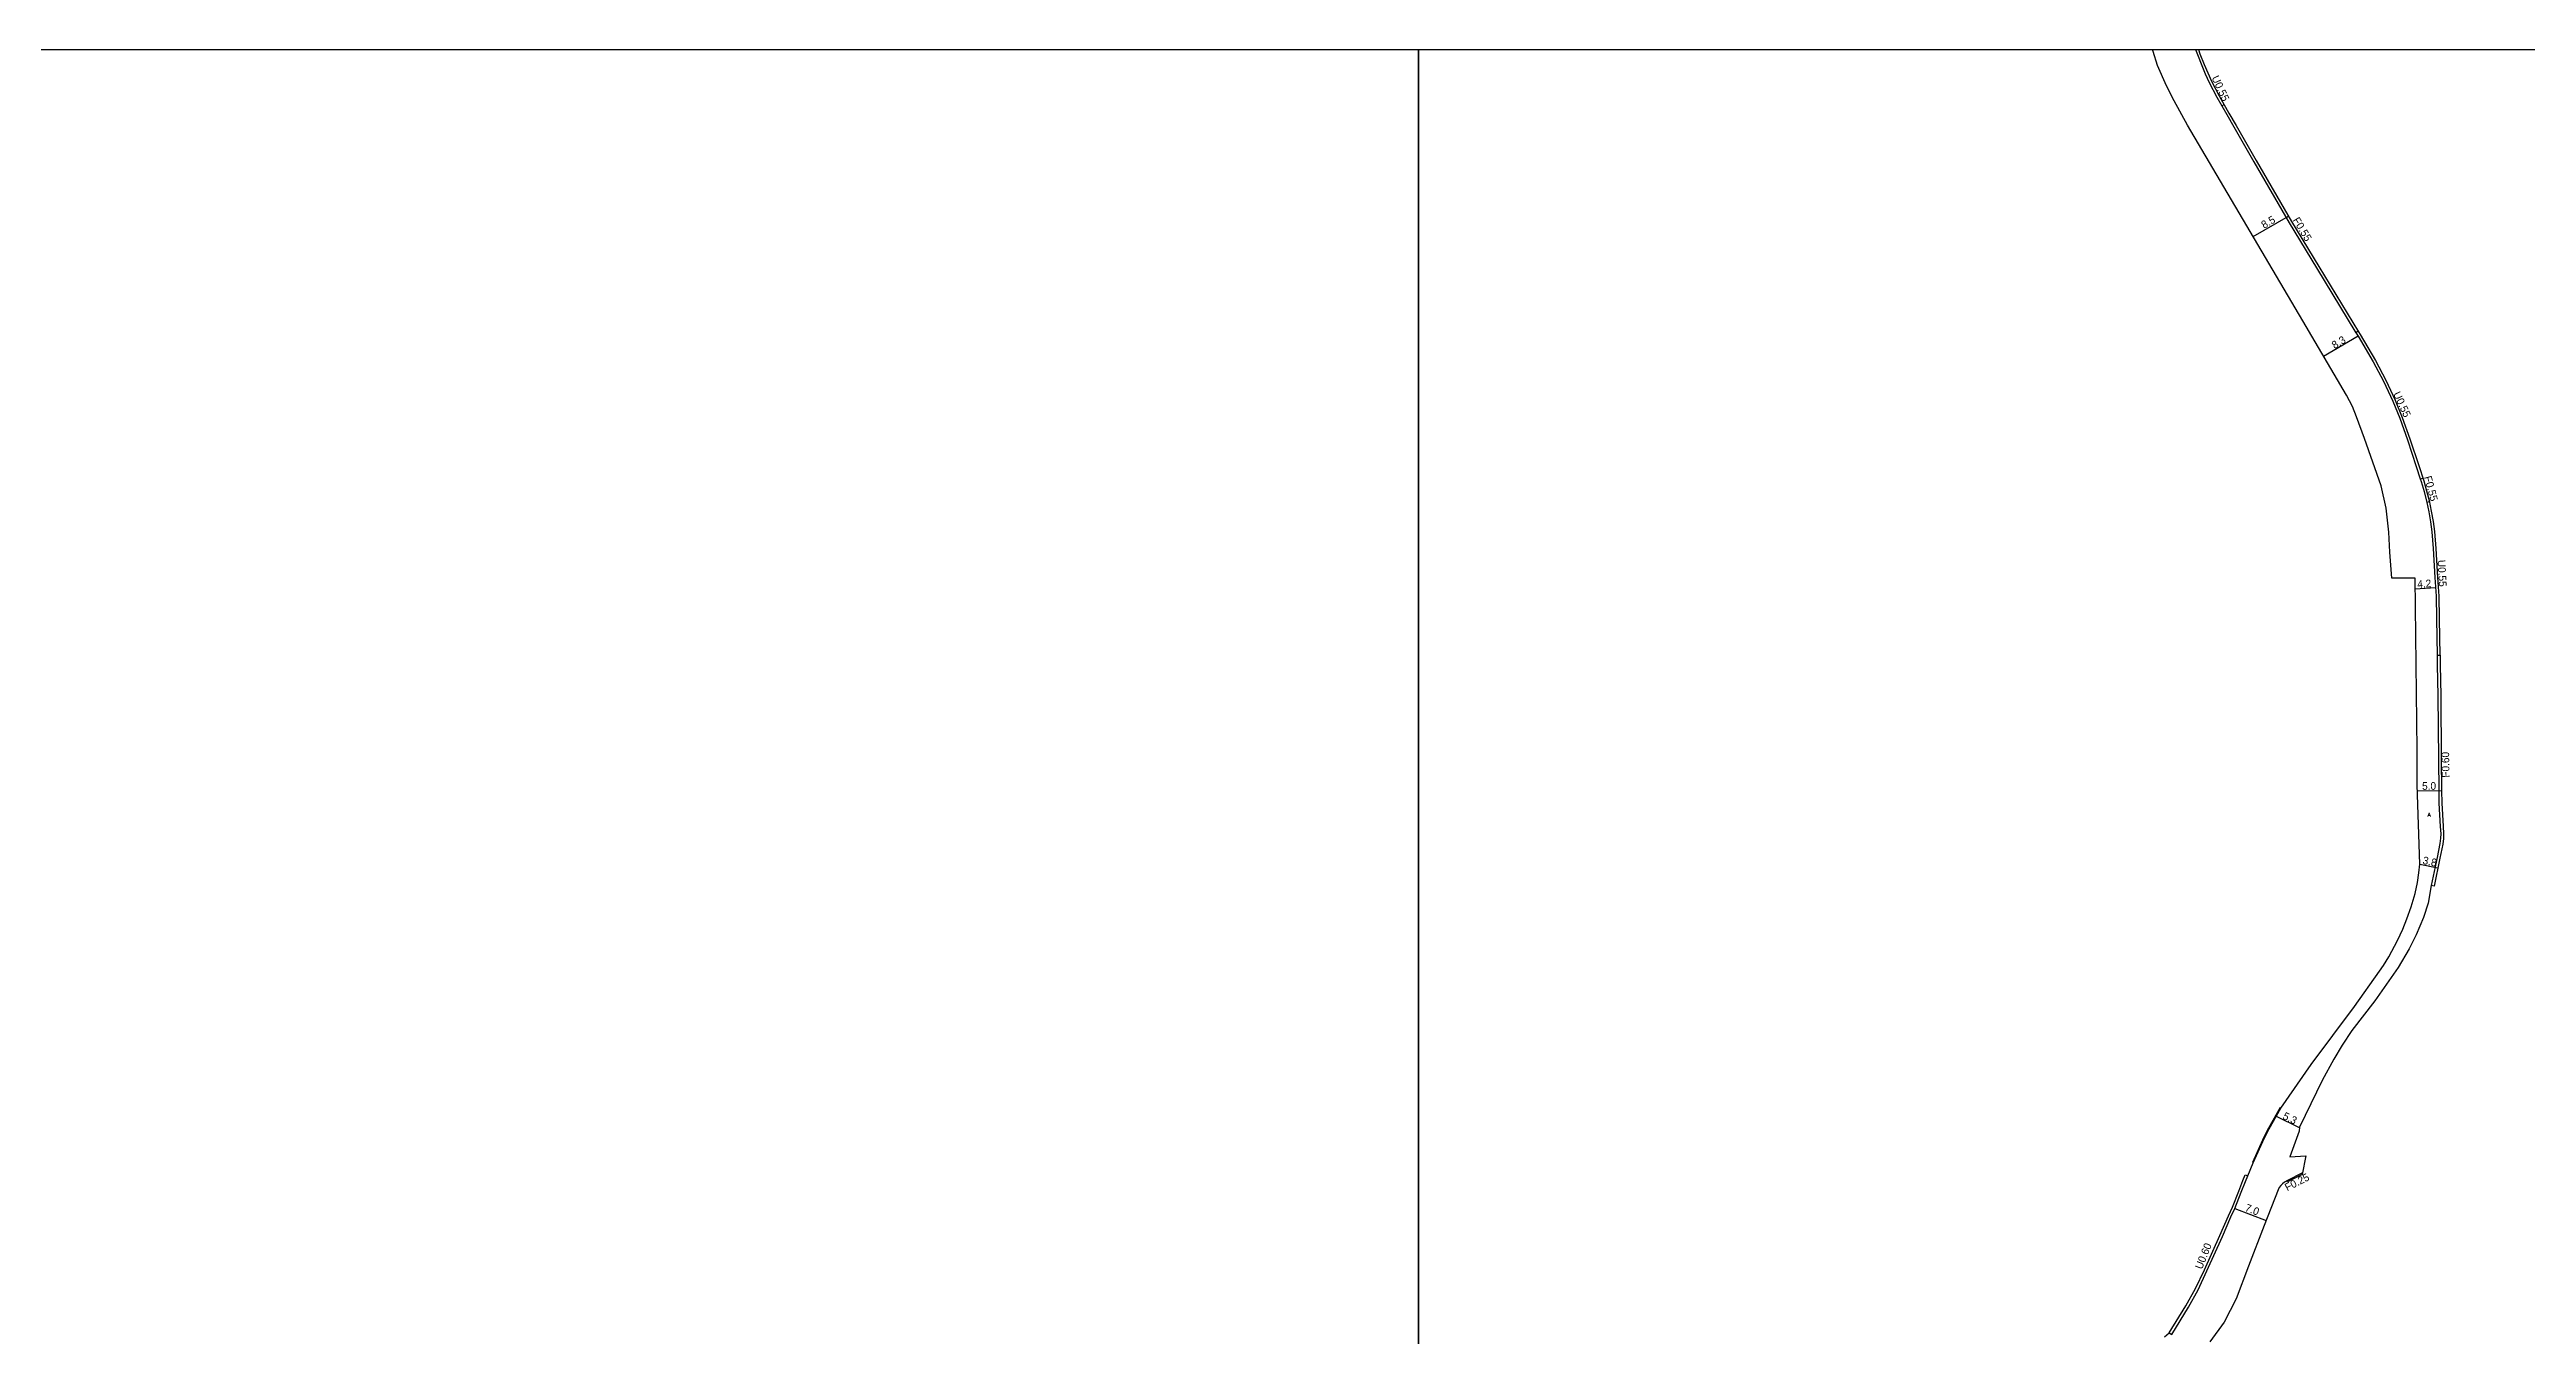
# Model space of a CAD drawing. Header units: metres. Extents: x -4000 to -2400, y -96000 to -93000.
# Drawn here: x -3485 to -2970, y -93267 to -93000 of the extents above; entities that cross this region are included whole.
import ezdxf

# ---------------------------------------------------------------- set-up
doc = ezdxf.new("R2010")
doc.units = ezdxf.units.M
doc.header["$LTSCALE"] = 2.5
for name, color, linetype in [('側溝・桝', 7, 'Continuous'), ('図郭', 7, 'Continuous'), ('幅員', 7, 'Continuous'), ('歩道・分離帯・安全施設', 7, 'Continuous'), ('舗装', 7, 'Continuous'), ('道路', 7, 'Continuous')]:
    doc.layers.add(name, color=color, linetype=linetype)
doc.styles.get("Standard").update_dxf_attribs({"font": ''})
doc.styles.add('YOKO_DECO', font='txt.shx', dxfattribs={"bigfont": 'extfont.shx'})
doc.styles.get('Standard').set_extended_font_data('@MS PGothic')

msp = doc.modelspace()

# ---------------------------------------------------------------- linework, layer by layer
at = {"layer": '側溝・桝'}
for points in [[(-3038.37, -93000), (-3037.99, -93001.06), (-3037.11, -93003.29), (-3036.35, -93005.08), (-3035.54, -93006.84), (-3033.95, -93009.9), (-3032.92, -93011.7), (-3032.45, -93011.42)], [(-3032.92, -93011.7), (-3031.9, -93013.48), (-3030.41, -93016.04), (-3026.25, -93023.34), (-3018.89, -93036), (-3013.19, -93045.39), (-3005.02, -93058.86)], [(-3004.55, -93058.57), (-3005.02, -93058.86), (-3004.97, -93058.96), (-3004.59, -93059.56), (-3001.42, -93064.92), (-2999.32, -93068.96), (-2997.35, -93073.09), (-2995.89, -93076.67), (-2994.31, -93081.11), (-2992.47, -93086.66), (-2991.63, -93089.25), (-2991.11, -93089.08)], [(-2991.63, -93089.25), (-2991.45, -93089.8), (-2990.86, -93091.86), (-2990.32, -93093.89), (-2990.27, -93094.15)], [(-2989.73, -93094.04), (-2990.27, -93094.15), (-2989.88, -93096.09), (-2989.51, -93098.17), (-2989.23, -93100.24), (-2988.95, -93103.75), (-2988.61, -93109.78), (-2988.36, -93113.63), (-2988.29, -93118.29), (-2988.22, -93122.23), (-2988.11, -93125.89), (-2987.56, -93125.89)], [(-2988.11, -93125.89), (-2988.13, -93128), (-2987.99, -93134.32), (-2987.86, -93147.5), (-2987.81, -93154.09), (-2987.75, -93156.71), (-2987.49, -93161.53), (-2987.38, -93163.05), (-2987.4, -93163.98), (-2987.54, -93165.1), (-2988.13, -93167.98), (-2989.34, -93173.8)], [(-3043.85, -93266.81), (-3043.35, -93267.12), (-3039.86, -93261.49), (-3037.86, -93257.86), (-3036.01, -93253.93), (-3032.8, -93246.78), (-3031.01, -93242.71), (-3030.19, -93240.93), (-3028.86, -93237.57), (-3027.99, -93235.37), (-3027.49, -93234.15)], [(-3016.15, -93233.54), (-3019.36, -93235.19)]]:
    msp.add_lwpolyline(points, dxfattribs=at)
at = {"layer": '図郭'}
for points in [[(-4000, -93000), (-3200, -93000), (-3200, -93600), (-4000, -93600)], [(-3200, -93000), (-2400, -93000), (-2400, -93600), (-3200, -93600)]]:
    msp.add_lwpolyline(points, close=True, dxfattribs=at)
at = {"layer": '幅員'}
for points in [[(-3026.42, -93038.9), (-3019.06, -93034.62)], [(-3004.59, -93059.56), (-3011.74, -93063.79)], [(-2992.7, -93112.11), (-2988.48, -93111.83)], [(-2992.23, -93154.1), (-2987.21, -93154.06)], [(-2991.7, -93169.37), (-2987.97, -93170.15)], [(-3021.58, -93221.77), (-3016.8, -93224.1)], [(-3030.19, -93240.93), (-3023.7, -93243.44)]]:
    msp.add_lwpolyline(points, dxfattribs=at)
at = {"layer": '歩道・分離帯・安全施設'}
msp.add_lwpolyline([(-3020.76, -93219.94), (-3023.22, -93224.27), (-3024.19, -93226.15), (-3026.56, -93231.38)], dxfattribs=at)
at = {"layer": '道路'}
for points in [[(-3044.83, -93267.65), (-3043.85, -93266.81), (-3040.37, -93261.19), (-3038.39, -93257.59), (-3036.54, -93253.69), (-3033.34, -93246.54), (-3031.55, -93242.47), (-3030.73, -93240.69), (-3029.41, -93237.35), (-3028.54, -93235.14), (-3028.03, -93233.92), (-3027.49, -93234.15), (-3026.37, -93231.46), (-3024.02, -93226.25), (-3023.06, -93224.38), (-3020.61, -93220.06), (-3014.35, -93210.99), (-3005.32, -93198.95), (-3000.1, -93191.64), (-2999.32, -93190.46), (-2998.19, -93188.61), (-2996.39, -93185.23), (-2995.28, -93182.85), (-2994.43, -93180.74), (-2993.55, -93178.23), (-2992.71, -93175.43), (-2992.19, -93173.17), (-2991.91, -93171.19), (-2991.7, -93169.37), (-2992.27, -93152.87), (-2992.27, -93145.66), (-2992.73, -93109.91), (-2997.56, -93109.93), (-2997.94, -93104.47), (-2998.21, -93100.31), (-2998.75, -93095.37), (-2999.78, -93090.67), (-3003.26, -93080.83), (-3004.88, -93076.37), (-3005.75, -93074.24), (-3006.95, -93071.88), (-3016.1, -93056.43), (-3034.81, -93024.66), (-3040.08, -93015.69), (-3042.85, -93010.64), (-3044.44, -93007.52), (-3046.27, -93003.29), (-3047.21, -93000.41), (-3047.31, -93000)], [(-3037.78, -93000), (-3037.48, -93000.86), (-3036.6, -93003.08), (-3035.85, -93004.85), (-3035.04, -93006.6), (-3033.47, -93009.64), (-3031.43, -93013.2), (-3029.93, -93015.77), (-3025.78, -93023.07), (-3018.42, -93035.72), (-3012.72, -93045.1), (-3004.5, -93058.67), (-3004.12, -93059.27), (-3000.94, -93064.65), (-2998.82, -93068.71), (-2996.85, -93072.87), (-2995.38, -93076.48), (-2993.79, -93080.94), (-2991.95, -93086.49), (-2990.93, -93089.64), (-2990.33, -93091.71), (-2989.78, -93093.76), (-2989.34, -93095.99), (-2988.97, -93098.09), (-2988.69, -93100.18), (-2988.4, -93103.71), (-2988.06, -93109.74), (-2987.81, -93113.61), (-2987.74, -93118.28), (-2987.67, -93122.21), (-2987.56, -93125.89), (-2987.51, -93125.89), (-2987.53, -93128), (-2987.39, -93134.31), (-2987.26, -93147.5), (-2987.21, -93154.08), (-2987.15, -93156.68), (-2986.89, -93161.49), (-2986.78, -93163.03), (-2986.81, -93164.02), (-2986.95, -93165.19), (-2987.54, -93168.1), (-2988.76, -93173.93), (-2989.34, -93173.8), (-2990, -93177.44), (-2990.98, -93180.48), (-2992.47, -93184.03), (-2993.95, -93186.98), (-2996.27, -93190.84), (-3001.08, -93197.78), (-3005.84, -93203.95), (-3007.87, -93206.98), (-3009.59, -93209.87), (-3012.05, -93214.34), (-3016.78, -93224.07), (-3016.8, -93224.88), (-3018.78, -93230.24), (-3015.41, -93230.03)], [(-3016.21, -93233.86), (-3019.25, -93235.41), (-3019.37, -93235.18), (-3019.86, -93235.5), (-3020.28, -93235.81), (-3020.66, -93236.14), (-3021.01, -93236.56), (-3021.23, -93237.04), (-3024.12, -93244.51), (-3027.34, -93252.92), (-3029.94, -93259.74), (-3032.45, -93264.6), (-3035.38, -93268.67)], [(-3015.41, -93230.03), (-3016.21, -93233.86)]]:
    msp.add_lwpolyline(points, dxfattribs=at)

# ---------------------------------------------------------------- texts
at = {"layer": '側溝・桝'}
for s, rotation, p in [('U0.55', 295, (-3035.09, -93005.87)), ('F0.55', 301, (-3018.24, -93035.46)), ('U0.55', 295, (-2997.33, -93071.57)), ('F0.55', 285, (-2990.87, -93088.88)), ('U0.55', 273, (-2988.03, -93106.14)), ('F0.60', 91, (-2985.55, -93151.36)), ('F0.25', 27, (-3019.31, -93237.4)), ('U0.60', 68, (-3037.06, -93253.73))]:
    msp.add_text(s, height=1.6, rotation=rotation, dxfattribs=at).set_placement(p)
at = {"layer": '幅員'}
for s, rotation, p in [('8.5', 30, (-3024.14, -93037.29)), ('8.3', 31, (-3009.46, -93062.3)), ('4.2', 4, (-2992.21, -93111.97)), ('3.8', 348, (-2991.24, -93169.29)), ('5.3', 334, (-3020.4, -93222.27)), ('7.0', 339, (-3028.24, -93241.42))]:
    msp.add_text(s, height=1.6, rotation=rotation, dxfattribs=at).set_placement(p)
msp.add_text('5.0', height=1.6, dxfattribs=at).set_placement((-2991.26, -93153.9))
at = {"layer": '舗装', "style": 'YOKO_DECO'}
msp.add_text('A', height=0.75, dxfattribs=at).set_placement((-2990.09, -93159.46, 285.07))

doc.saveas('drawing.dxf')
